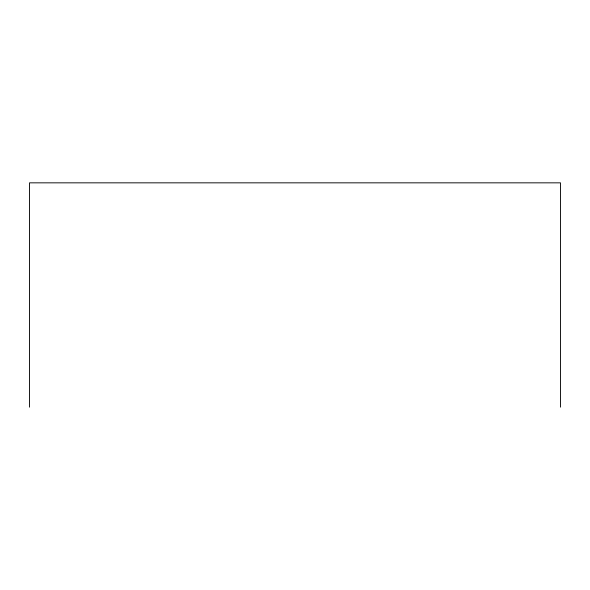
<?xml version="1.0" encoding="UTF-8"?>
<svg xmlns="http://www.w3.org/2000/svg" width="590" height="590" viewBox="0 0 590 590"><rect width="100%" height="100%" fill="white"/><g stroke="black" fill="none" stroke-linecap="round" stroke-linejoin="round"><path stroke-width="0.89" d="M560.5 407.159L560.5 182.841L29.5 182.841L29.5 407.159"/></g></svg>
